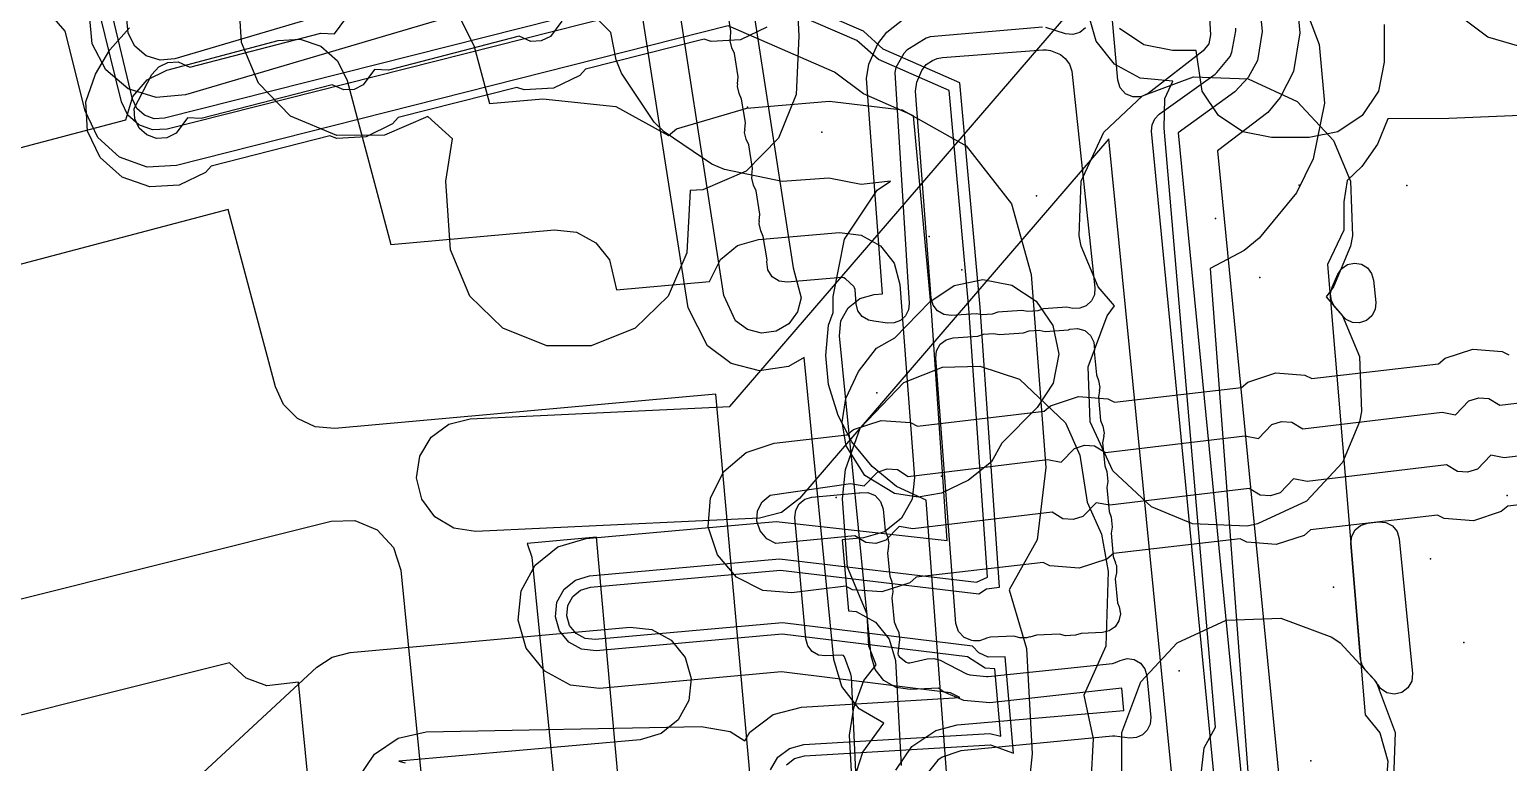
# Model space of a CAD drawing. Header units: metres. Extents: x 3158 to 3711, y 9867 to 11440.
# Drawn here: x 3210.89 to 3250.23, y 10095.36 to 10114.84 of the extents above; entities that cross this region are included whole.
import ezdxf

# ---------------------------------------------------------------- set-up
doc = ezdxf.new("R2010")
doc.units = ezdxf.units.M
for name, color, linetype in [('AI_GREENING_ALLOWED_ZONE', 4, 'Continuous'), ('AI_GREENING_EXCLUSIONS', 1, 'Continuous'), ('AI_GREENING_LAWN', 82, 'Continuous'), ('AI_GREENING_REJECTED', 6, 'Continuous')]:
    doc.layers.add(name, color=color, linetype=linetype)

msp = doc.modelspace()

# ---------------------------------------------------------------- linework, layer by layer
at = {"layer": 'AI_GREENING_ALLOWED_ZONE'}
for points in [[(3245.616, 10107.463), (3245.523, 10107.626), (3245.496, 10107.812), (3245.54, 10107.994), (3245.694, 10108.334), (3245.8, 10108.487), (3245.955, 10108.59), (3246.137, 10108.629), (3246.321, 10108.599), (3246.48, 10108.503), (3246.594, 10108.357), (3246.647, 10108.178), (3246.706, 10107.586), (3246.688, 10107.396), (3246.6, 10107.227), (3246.455, 10107.102), (3246.275, 10107.041), (3246.084, 10107.052), (3245.912, 10107.134), (3245.823, 10107.23), (3245.819, 10107.227), (3245.616, 10107.463)], [(3246.434, 10097.808), (3246.342, 10097.946), (3246.301, 10098.106), (3246.044, 10101.178), (3246.065, 10101.368), (3246.155, 10101.537), (3246.302, 10101.659), (3246.484, 10101.717), (3246.773, 10101.751), (3246.97, 10101.734), (3247.145, 10101.643), (3247.271, 10101.492), (3247.329, 10101.303), (3247.684, 10097.723), (3247.662, 10097.519), (3247.561, 10097.342), (3247.397, 10097.22), (3247.198, 10097.173), (3246.997, 10097.21), (3246.828, 10097.325), (3246.766, 10097.421), (3246.759, 10097.417), (3246.682, 10097.54), (3246.434, 10097.808)]]:
    msp.add_lwpolyline(points, close=True, dxfattribs=at)
at = {"layer": 'AI_GREENING_EXCLUSIONS'}
for points in [[(3229.542, 10119.237), (3231.201, 10108.507), (3231.419, 10107.709), (3231.321, 10107.332), (3231.086, 10107.02), (3230.75, 10106.822), (3230.364, 10106.767), (3229.986, 10106.865), (3229.674, 10107.1), (3229.359, 10107.771), (3227.786, 10117.913), (3214.753, 10114.064), (3214.365, 10114.028), (3213.992, 10114.144), (3213.693, 10114.394), (3213.511, 10114.74), (3213.476, 10115.128)], [(3243.475, 10116.911), (3243.684, 10114.788), (3243.557, 10114.02), (3243.313, 10113.564), (3242.956, 10113.182), (3241.445, 10112.09), (3249.151, 10033.52), (3249.169, 10032.405), (3249.031, 10031.389), (3248.749, 10030.414), (3248.332, 10029.494), (3247.786, 10028.643), (3247.12, 10027.876), (3246.34, 10027.207), (3245.48, 10026.663)], [(3244.461, 10117.074), (3244.683, 10114.754), (3244.513, 10113.728), (3244.163, 10113.037), (3243.832, 10112.633), (3242.497, 10111.613), (3250.146, 10033.618), (3250.161, 10032.281), (3249.994, 10031.122), (3249.664, 10030.011), (3249.179, 10028.963), (3248.548, 10027.995), (3247.779, 10027.124), (3246.882, 10026.366)], [(3232.822, 10094.887), (3233.056, 10095.629), (3233.056, 10095.629), (3233.617, 10096.402), (3233.615, 10096.403), (3232.963, 10096.78), (3232.498, 10097.372), (3232.284, 10098.094), (3231.496, 10106.123), (3231.08, 10105.878), (3230.307, 10105.769), (3229.552, 10105.964), (3228.928, 10106.434), (3228.415, 10107.441), (3226.971, 10116.629), (3215.037, 10113.105), (3214.259, 10113.034), (3213.514, 10113.266), (3212.915, 10113.766), (3212.552, 10114.456), (3212.481, 10115.234)], [(3231.023, 10095.297), (3231.24, 10095.462), (3231.505, 10095.531), (3236.452, 10095.827), (3237.069, 10095.607), (3236.847, 10098.169), (3236.388, 10098.154), (3236.141, 10098.27), (3235.976, 10098.451), (3230.919, 10099.069), (3225.938, 10098.622), (3225.667, 10098.651), (3225.427, 10098.782), (3225.256, 10098.994), (3225.179, 10099.257), (3225.208, 10099.528), (3225.339, 10099.768), (3225.551, 10099.939), (3225.813, 10100.016), (3230.867, 10100.47), (3236.146, 10099.84), (3236.349, 10099.976), (3236.698, 10100.013), (3236.178, 10107.457), (3235.64, 10113.424), (3233.595, 10114.32), (3233.072, 10114.796), (3229.587, 10116.305), (3214.48, 10112.482), (3214.206, 10112.468), (3213.949, 10112.56), (3213.746, 10112.744), (3213.629, 10112.991), (3213.051, 10115.401)], [(3231.319, 10115.378), (3231.358, 10114.662), (3231.28, 10113.117), (3230.811, 10111.952), (3229.955, 10111.075), (3228.805, 10110.576), (3228.468, 10110.56), (3228.374, 10108.905), (3227.876, 10107.754), (3226.999, 10106.899), (3225.834, 10106.429), (3224.647, 10106.429), (3223.481, 10106.899), (3222.604, 10107.754), (3222.09, 10108.986), (3221.961, 10110.805), (3222.137, 10111.93), (3221.481, 10112.531), (3220.336, 10112.036), (3219.067, 10112.019), (3219.067, 10112.019), (3217.835, 10112.534), (3216.98, 10113.411), (3216.526, 10114.495), (3216.394, 10116.666)], [(3219.643, 10094.951), (3220.068, 10095.581), (3220.698, 10096.007), (3221.442, 10096.167), (3228.761, 10096.317), (3229.53, 10096.18), (3229.917, 10095.933), (3230.05, 10096.16), (3230.672, 10096.631), (3231.427, 10096.829), (3235.636, 10097.08), (3235.394, 10097.212), (3230.898, 10097.762), (3226.055, 10097.327), (3225.279, 10097.41), (3224.594, 10097.784), (3224.104, 10098.392), (3223.884, 10099.14), (3223.967, 10099.916), (3224.341, 10100.601), (3224.948, 10101.091), (3225.697, 10101.311), (3230.751, 10101.764), (3235.299, 10101.253), (3234.882, 10107.358), (3234.41, 10112.544), (3233.074, 10113.129), (3232.307, 10113.71), (3229.476, 10114.936), (3214.799, 10111.222), (3214.018, 10111.182), (3213.281, 10111.445), (3212.702, 10111.969), (3212.368, 10112.676), (3211.837, 10114.799), (3210.784, 10116.017)], [(3230.601, 10095.159), (3230.798, 10095.496), (3231.109, 10095.732), (3231.487, 10095.83), (3236.434, 10096.126), (3236.729, 10096.058), (3236.573, 10097.85), (3236.315, 10097.862), (3235.838, 10098.165), (3230.914, 10098.767), (3225.965, 10098.323), (3225.577, 10098.365), (3225.235, 10098.552), (3224.99, 10098.855), (3224.88, 10099.23), (3224.921, 10099.618), (3225.108, 10099.96), (3225.412, 10100.205), (3225.787, 10100.315), (3230.84, 10100.768), (3236.081, 10100.15), (3236.377, 10100.282), (3235.879, 10107.434), (3235.356, 10113.221), (3233.475, 10114.045), (3232.896, 10114.545), (3229.561, 10115.989), (3214.553, 10112.192), (3214.163, 10112.172), (3213.795, 10112.303), (3213.505, 10112.565), (3213.338, 10112.919), (3212.763, 10115.258)], [(3243.986, 10067.741), (3239.605, 10111.932), (3231.374, 10102.373), (3230.895, 10102.004), (3230.308, 10101.854), (3222.755, 10101.494), (3222.176, 10101.581), (3221.675, 10101.882), (3221.327, 10102.353), (3221.185, 10102.921), (3221.272, 10103.5), (3221.574, 10104.001), (3222.044, 10104.349), (3222.612, 10104.49), (3229.521, 10104.819), (3239.227, 10116.091)], [(3221.86, 10116.138), (3222.721, 10114.387), (3223.124, 10112.874), (3224.547, 10113.001), (3226.486, 10112.792), (3227.89, 10112.025), (3228.102, 10112.196), (3229.973, 10112.746), (3232.169, 10112.937), (3234.106, 10112.703), (3235.806, 10111.745), (3237.01, 10110.21), (3237.535, 10108.331), (3237.926, 10103.199), (3237.697, 10101.278), (3236.953, 10099.942), (3237.411, 10098.383), (3237.566, 10095.59), (3237.358, 10093.65)], [(3244.713, 10115.733), (3245.197, 10114.445), (3245.336, 10112.885), (3245.038, 10111.404), (3244.596, 10110.499), (3243.6, 10109.291), (3243.203, 10108.967), (3242.297, 10108.49), (3243.949, 10086.472), (3244.215, 10085.467), (3245.387, 10085.104), (3245.822, 10084.87), (3246.46, 10084.344), (3254.767, 10084.687)], [(3263.123, 10114.956), (3262.877, 10114.677), (3261.666, 10113.746), (3261.334, 10113.579), (3259.823, 10113.167), (3259.439, 10113.141), (3258.711, 10113.236), (3258.209, 10112.987), (3256.651, 10112.884), (3253.355, 10113.314), (3251.655, 10113.951), (3251.423, 10114.198), (3251.234, 10114.189), (3249.684, 10114.641), (3248.294, 10115.688)], [(3225.049, 10115.064), (3224.746, 10114.655), (3224.5, 10114.536), (3224.228, 10114.521), (3223.916, 10114.659), (3220.438, 10113.76), (3220.07, 10113.778), (3219.767, 10113.368), (3219.521, 10113.249), (3219.248, 10113.234), (3218.937, 10113.372), (3215.458, 10112.473), (3215.091, 10112.491), (3214.788, 10112.081), (3214.542, 10111.963), (3214.269, 10111.947), (3214.011, 10112.037), (3213.808, 10112.219), (3213.689, 10112.465), (3213.674, 10112.738), (3214.144, 10113.642), (3214.326, 10113.845), (3214.572, 10113.964), (3214.845, 10113.979), (3215.157, 10113.841), (3218.635, 10114.74), (3219.002, 10114.722), (3219.305, 10115.132)], [(3235.998, 10085.517), (3234.741, 10102.33), (3233.954, 10102.692), (3233.307, 10103.225), (3232.767, 10103.879), (3232.399, 10104.582), (3232.147, 10105.401), (3232.073, 10106.173), (3232.147, 10106.985), (3232.268, 10107.314), (3232.268, 10107.74), (3232.572, 10109.271), (3233.44, 10110.568), (3233.798, 10110.808), (3233.015, 10110.717), (3232.151, 10110.885), (3230.913, 10110.798), (3229.38, 10111.116), (3229.038, 10111.261), (3227.771, 10112.116), (3227.508, 10112.379), (3226.64, 10113.682), (3226.493, 10114.038), (3226.353, 10114.758), (3225.958, 10115.156)], [(3233.933, 10095.15), (3234.358, 10095.777), (3234.996, 10096.203), (3235.568, 10096.357), (3240.001, 10096.738), (3239.949, 10097.328), (3236.44, 10096.945), (3235.749, 10097), (3235.203, 10097.231), (3235.073, 10097.329), (3234.317, 10097.292), (3233.944, 10097.347), (3233.619, 10097.535), (3233.386, 10097.831), (3233.279, 10098.192), (3232.435, 10106.701), (3232.475, 10107.096), (3232.666, 10107.445), (3232.977, 10107.691), (3233.36, 10107.798), (3233.578, 10107.813), (3233.151, 10113.536), (3233.217, 10113.921), (3233.453, 10114.456), (3233.694, 10114.767), (3234.155, 10115.129)], [(3248.618, 10024.84), (3246.854, 10044.789), (3246.433, 10045.439), (3246.206, 10046.445), (3246.29, 10047.221), (3246.591, 10047.77), (3244.61, 10070.398), (3244.192, 10071.05), (3243.969, 10072.058), (3244.057, 10072.833), (3244.36, 10073.381), (3242.689, 10093.314), (3242.271, 10093.966), (3242.048, 10094.974), (3242.136, 10095.749), (3242.439, 10096.297), (3241.072, 10112.222), (3241.096, 10113.002), (3241.305, 10113.467), (3240.44, 10113.545), (3239.756, 10113.92), (3239.268, 10114.529), (3239.05, 10115.278)], [(3230.508, 10114.903), (3229.805, 10114.564), (3229.026, 10114.52), (3228.834, 10114.587), (3225.679, 10113.784), (3225.528, 10113.616), (3224.826, 10113.277), (3224.046, 10113.233), (3223.855, 10113.3), (3220.699, 10112.498), (3220.549, 10112.33), (3219.846, 10111.991), (3219.067, 10111.947), (3218.876, 10112.014), (3215.72, 10111.211), (3215.57, 10111.043), (3214.867, 10110.704), (3214.088, 10110.66), (3213.351, 10110.917), (3212.769, 10111.437), (3212.43, 10112.14), (3212.386, 10112.919), (3212.644, 10113.656), (3213.024, 10114.302), (3213.544, 10114.884)], [(3246.93, 10114.97), (3246.93, 10113.97), (3246.778, 10113.205), (3246.344, 10112.556), (3245.695, 10112.122), (3244.93, 10111.97), (3243.93, 10111.97), (3243.165, 10112.122), (3242.516, 10112.556), (3242.082, 10113.205), (3241.93, 10114.28), (3241.3, 10114.28), (3240.535, 10114.432), (3239.886, 10114.866)], [(3197.06, 10108.113), (3213.448, 10112.437), (3213.633, 10113.062), (3214.019, 10113.501), (3214.544, 10113.759), (3217.503, 10114.548), (3218.087, 10114.586), (3218.641, 10114.397), (3219.081, 10114.011), (3219.339, 10113.485), (3220.501, 10109.127), (3224.858, 10109.514), (3225.44, 10109.452), (3225.953, 10109.171), (3226.321, 10108.715), (3226.506, 10107.919), (3228.981, 10108.141), (3229.269, 10108.727), (3229.725, 10109.095), (3230.286, 10109.26), (3232.435, 10109.447), (3233.016, 10109.377), (3233.526, 10109.09), (3233.887, 10108.629), (3234.045, 10108.065), (3234.436, 10102.933), (3234.367, 10102.357), (3234.085, 10101.85), (3233.631, 10101.488), (3233.074, 10101.325), (3232.509, 10101.274), (3232.678, 10099.389), (3232.879, 10099.368), (3233.393, 10099.087), (3233.76, 10098.632), (3233.925, 10098.07), (3234.08, 10095.277)], [(3256.468, 10112.802), (3248.652, 10112.472), (3247.027, 10112.47), (3246.748, 10111.789), (3246.332, 10111.196), (3245.943, 10110.83), (3245.85, 10110.262), (3245.851, 10109.51), (3245.422, 10108.593), (3246.425, 10096.627), (3246.813, 10096.141), (3247.028, 10095.391), (3246.949, 10094.337), (3246.671, 10093.703), (3248.346, 10073.711), (3248.734, 10073.225), (3248.949, 10072.475), (3248.87, 10071.421), (3248.592, 10070.787), (3250.575, 10048.119)], [(3234.46, 10028.867), (3229.462, 10085.993), (3229.526, 10086.574), (3229.806, 10087.086), (3230.262, 10087.453), (3230.725, 10087.589), (3229.149, 10105.145), (3219.012, 10104.235), (3218.492, 10104.28), (3218.018, 10104.5), (3217.649, 10104.869), (3217.429, 10105.343), (3216.173, 10110.053), (3199.278, 10105.595)], [(3253.59, 10102.564), (3250.215, 10102.171), (3250.044, 10102.024), (3249.302, 10101.782), (3248.524, 10101.842), (3248.343, 10101.933), (3244.969, 10101.54), (3244.798, 10101.394), (3244.056, 10101.151), (3243.278, 10101.211), (3243.097, 10101.303), (3239.723, 10100.91), (3239.552, 10100.763), (3238.81, 10100.521), (3238.032, 10100.581), (3237.851, 10100.672), (3234.476, 10100.279), (3234.305, 10100.133), (3233.563, 10099.89), (3232.785, 10099.95), (3232.604, 10100.042), (3231.172, 10099.87), (3230.394, 10099.93), (3229.698, 10100.283), (3229.19, 10100.875), (3228.947, 10101.617), (3229.007, 10102.395), (3229.36, 10103.091), (3229.953, 10103.599), (3230.695, 10103.841), (3232.636, 10104.062), (3232.807, 10104.209), (3233.549, 10104.451), (3234.327, 10104.391), (3234.508, 10104.3), (3237.883, 10104.693), (3238.054, 10104.839), (3238.795, 10105.082), (3239.574, 10105.022), (3239.755, 10104.93), (3243.129, 10105.323), (3243.3, 10105.47), (3244.042, 10105.712), (3244.82, 10105.652), (3245.001, 10105.561), (3248.375, 10105.954), (3248.546, 10106.1), (3249.288, 10106.343), (3250.066, 10106.283), (3250.247, 10106.191)], [(3232.82, 10093.996), (3232.704, 10096.086), (3232.821, 10096.813), (3233.082, 10097.537), (3233.41, 10097.951), (3233.22, 10098.446), (3233.177, 10099.301), (3232.649, 10100.547), (3232.52, 10102.365), (3232.601, 10103.141), (3232.989, 10104.239), (3234.15, 10105.46), (3235.18, 10105.868), (3236.174, 10105.894), (3237.224, 10105.542), (3238.448, 10104.384), (3238.833, 10103.528), (3239.023, 10102.277), (3239.404, 10101.427), (3239.587, 10100.437), (3239.521, 10098.446), (3238.934, 10097.142), (3239.186, 10095.988), (3239.126, 10094.829)], [(3253.831, 10103.902), (3250.123, 10103.457), (3249.762, 10103.523), (3249.407, 10103.157), (3249.147, 10103.072), (3248.875, 10103.093), (3248.584, 10103.272), (3244.877, 10102.826), (3244.515, 10102.892), (3244.161, 10102.527), (3243.901, 10102.442), (3243.629, 10102.463), (3243.338, 10102.641), (3239.631, 10102.196), (3239.269, 10102.262), (3238.914, 10101.896), (3238.655, 10101.812), (3238.382, 10101.832), (3238.092, 10102.011), (3234.384, 10101.565), (3234.023, 10101.632), (3233.668, 10101.266), (3233.408, 10101.181), (3233.136, 10101.202), (3232.846, 10101.38), (3230.744, 10101.181), (3230.501, 10101.305), (3230.323, 10101.512), (3230.238, 10101.772), (3230.259, 10102.044), (3230.383, 10102.288), (3230.59, 10102.466), (3232.728, 10102.776), (3233.09, 10102.71), (3233.445, 10103.076), (3233.704, 10103.161), (3233.977, 10103.14), (3234.267, 10102.961), (3237.974, 10103.407), (3238.336, 10103.341), (3238.691, 10103.706), (3238.951, 10103.791), (3239.223, 10103.77), (3239.513, 10103.592), (3243.221, 10104.037), (3243.582, 10103.971), (3243.937, 10104.337), (3244.197, 10104.421), (3244.469, 10104.401), (3244.76, 10104.222), (3248.467, 10104.668), (3248.829, 10104.601), (3249.184, 10104.967), (3249.443, 10105.052), (3249.716, 10105.031), (3250.006, 10104.853), (3253.713, 10105.298)], [(3201.452, 10097.404), (3218.909, 10101.771), (3219.547, 10101.791), (3220.136, 10101.542), (3220.568, 10101.072), (3220.765, 10100.464), (3222.193, 10086.074)], [(3227.064, 10089.225), (3225.976, 10101.346), (3224.128, 10101.18), (3224.248, 10100.81), (3225.676, 10086.42)], [(3239.949, 10094.962), (3239.949, 10096.15), (3240.457, 10097.504), (3241.417, 10098.536), (3242.722, 10099.138), (3244.18, 10099.193), (3245.535, 10098.685), (3245.756, 10098.536), (3246.716, 10097.504), (3247.224, 10096.15), (3247.169, 10094.691)], [(3213.32, 10093.06), (3218.531, 10097.889), (3218.941, 10098.159), (3219.417, 10098.283), (3226.864, 10098.95), (3227.446, 10098.887), (3227.959, 10098.607), (3228.327, 10098.151), (3228.492, 10097.589), (3228.429, 10097.007), (3228.149, 10096.494), (3227.693, 10096.126), (3227.131, 10095.962), (3220.716, 10095.387), (3220.88, 10095.344)], [(3218.685, 10091.05), (3218.046, 10097.492), (3217.2, 10097.398), (3216.649, 10097.595), (3216.208, 10098.003), (3200.746, 10094.135)]]:
    msp.add_lwpolyline(points, dxfattribs=at)
for points in [[(3238.811, 10109.352), (3238.865, 10110.81), (3239.468, 10112.115), (3240.5, 10113.075), (3241.854, 10113.583), (3243.313, 10113.528), (3244.617, 10112.925), (3245.577, 10111.894), (3246.03, 10110.81), (3246.085, 10109.352), (3246.03, 10109.081), (3245.577, 10107.997), (3245.385, 10107.733), (3245.819, 10107.227), (3246.272, 10106.144), (3246.327, 10104.685), (3246.272, 10104.414), (3245.819, 10103.331), (3244.859, 10102.299), (3243.554, 10101.696), (3243.283, 10101.641), (3241.825, 10101.696), (3240.741, 10102.149), (3239.71, 10103.109), (3239.107, 10104.414), (3239.052, 10105.872), (3239.56, 10107.227), (3239.752, 10107.491), (3239.319, 10107.997), (3238.865, 10109.081), (3238.811, 10109.352)], [(3233.108, 10102.989), (3232.617, 10103.776), (3232.512, 10104.399), (3232.609, 10105.028), (3232.944, 10105.751), (3233.421, 10106.369), (3233.907, 10106.647), (3234.844, 10107.597), (3235.49, 10108.035), (3236.254, 10108.193), (3237.021, 10108.046), (3237.672, 10107.617), (3238.11, 10106.971), (3238.268, 10106.207), (3238.121, 10105.44), (3237.692, 10104.789), (3236.758, 10103.842), (3236.481, 10103.345), (3235.869, 10102.861), (3235.149, 10102.517), (3234.526, 10102.413), (3233.898, 10102.51), (3233.108, 10102.989)], [(3233.108, 10102.989), (3232.617, 10103.776), (3232.512, 10104.399), (3232.609, 10105.028), (3232.944, 10105.751), (3233.421, 10106.369), (3233.907, 10106.647), (3234.844, 10107.597), (3235.49, 10108.035), (3236.254, 10108.193), (3237.021, 10108.046), (3237.672, 10107.617), (3238.11, 10106.971), (3238.268, 10106.207), (3238.121, 10105.44), (3237.692, 10104.789), (3236.758, 10103.842), (3236.481, 10103.345), (3235.869, 10102.861), (3235.149, 10102.517), (3234.526, 10102.413), (3233.898, 10102.51), (3233.108, 10102.989)]]:
    msp.add_lwpolyline(points, close=True, dxfattribs=at)
at = {"layer": 'AI_GREENING_LAWN'}
for points in [[(3242.193, 10116.669), (3242.309, 10114.7), (3242.265, 10114.464), (3242.115, 10114.275), (3240.647, 10113.141), (3240.455, 10113.05), (3240.243, 10113.047), (3240.048, 10113.132), (3239.906, 10113.29), (3239.843, 10113.493), (3239.561, 10116.676)], [(3237.834, 10114.901), (3234.852, 10114.649), (3234.742, 10114.613), (3234.231, 10114.294), (3234.147, 10114.206), (3233.936, 10113.832), (3233.905, 10113.697), (3234.289, 10107.561), (3234.269, 10107.386), (3234.189, 10107.228), (3234.058, 10107.108), (3233.895, 10107.041), (3233.718, 10107.035), (3233.35, 10107.089), (3233.35, 10107.09), (3233.206, 10107.113), (3233.043, 10107.211), (3232.929, 10107.363), (3232.879, 10107.547), (3232.852, 10107.928), (3232.84, 10107.97), (3232.815, 10108.006), (3232.594, 10108.215), (3232.552, 10108.241), (3232.503, 10108.247), (3231.046, 10108.122), (3230.832, 10108.15), (3230.649, 10108.267), (3230.533, 10108.449), (3230.505, 10108.664), (3230.51, 10108.714), (3230.41, 10109.337), (3230.341, 10109.488), (3230.297, 10109.672), (3230.308, 10109.748), (3230.301, 10109.749), (3230.318, 10109.931), (3230.218, 10110.554), (3230.149, 10110.705), (3230.104, 10110.889), (3230.115, 10110.965), (3230.109, 10110.966), (3230.125, 10111.148), (3230.025, 10111.771), (3229.957, 10111.921), (3229.912, 10112.106), (3229.923, 10112.182), (3229.917, 10112.183), (3229.933, 10112.365), (3229.833, 10112.988), (3229.765, 10113.138), (3229.72, 10113.323), (3229.731, 10113.399), (3229.725, 10113.4), (3229.741, 10113.582), (3229.642, 10114.205), (3229.573, 10114.355), (3229.528, 10114.54), (3229.539, 10114.616), (3229.533, 10114.617), (3229.549, 10114.799), (3229.45, 10115.422)], [(3238.981, 10114.887), (3238.829, 10114.764), (3238.642, 10114.709), (3238.447, 10114.729), (3237.928, 10114.891)], [(3242.885, 10026.504), (3244.609, 10027.026), (3244.661, 10027.049), (3245.95, 10027.792), (3246.004, 10027.833), (3247.253, 10029.106), (3247.295, 10029.164), (3248.107, 10030.706), (3248.13, 10030.773), (3248.467, 10032.456), (3248.47, 10032.529), (3240.737, 10112.137), (3240.751, 10112.31), (3240.822, 10112.468), (3240.944, 10112.592), (3242.428, 10113.655), (3242.475, 10113.699), (3242.826, 10114.126), (3242.879, 10114.24), (3242.978, 10114.807), (3242.98, 10114.876)], [(3232.87, 10095.106), (3232.758, 10097.624), (3232.742, 10097.701), (3232.567, 10098.163), (3232.542, 10098.202), (3232.496, 10098.209), (3232.065, 10098.187), (3231.876, 10098.213), (3231.711, 10098.308), (3231.593, 10098.458), (3231.54, 10098.641), (3231.251, 10101.865), (3231.272, 10102.059), (3231.365, 10102.23), (3231.517, 10102.352), (3231.704, 10102.407), (3232.956, 10102.521), (3232.975, 10102.526), (3233.188, 10102.533), (3233.385, 10102.45), (3233.53, 10102.294), (3233.53, 10102.294), (3233.596, 10102.091), (3233.653, 10101.52), (3233.713, 10101.366), (3233.747, 10101.179), (3233.732, 10101.104), (3233.738, 10101.103), (3233.711, 10100.923), (3233.774, 10100.308), (3233.832, 10100.159), (3233.858, 10099.892), (3233.831, 10099.734), (3233.894, 10099.096), (3233.947, 10098.959), (3234.019, 10098.812), (3234.033, 10098.627), (3233.992, 10098.244), (3233.994, 10098.205), (3234.021, 10098.176), (3234.212, 10098.026), (3234.259, 10098.004), (3234.311, 10098.004), (3234.771, 10098.113), (3234.944, 10098.122), (3235.111, 10098.072), (3235.819, 10097.714), (3235.906, 10097.689), (3236.345, 10097.644), (3236.396, 10097.644), (3239.697, 10097.988), (3239.776, 10098.01), (3239.905, 10098.07), (3240.09, 10098.116), (3240.278, 10098.09), (3240.443, 10097.995), (3240.561, 10097.846), (3240.614, 10097.663), (3240.717, 10096.549), (3240.701, 10096.372), (3240.625, 10096.212), (3240.497, 10096.088), (3240.334, 10096.017), (3240.157, 10096.007), (3239.759, 10096.057), (3239.704, 10096.058), (3235.664, 10095.663), (3235.609, 10095.651), (3235.166, 10095.501), (3235.053, 10095.422), (3234.549, 10094.791)]]:
    msp.add_lwpolyline(points, dxfattribs=at)
for points in [[(3238.832, 10107.43), (3238.648, 10107.428), (3238.483, 10107.457), (3237.867, 10107.413), (3237.716, 10107.359), (3237.449, 10107.34), (3237.291, 10107.372), (3236.652, 10107.327), (3236.501, 10107.273), (3236.234, 10107.254), (3236.076, 10107.286), (3235.409, 10107.239), (3235.216, 10107.263), (3235.047, 10107.359), (3234.927, 10107.513), (3234.875, 10107.7), (3234.456, 10113.202), (3234.495, 10113.438), (3234.629, 10113.748), (3234.743, 10113.912), (3234.911, 10114.018), (3235.038, 10114.066), (3235.177, 10114.097), (3237.849, 10114.301), (3237.947, 10114.298), (3238.051, 10114.286), (3238.313, 10114.172), (3238.438, 10114.067), (3238.558, 10113.919), (3238.614, 10113.737), (3239.232, 10107.974), (3239.218, 10107.79), (3239.138, 10107.624), (3239.003, 10107.499), (3238.832, 10107.43)], [(3238.963, 10106.837), (3239.117, 10106.706), (3239.207, 10106.525), (3239.217, 10106.322), (3239.211, 10106.278), (3239.27, 10105.663), (3239.329, 10105.509), (3239.362, 10105.322), (3239.346, 10105.247), (3239.352, 10105.246), (3239.324, 10105.066), (3239.383, 10104.451), (3239.442, 10104.296), (3239.475, 10104.109), (3239.459, 10104.034), (3239.465, 10104.033), (3239.437, 10103.853), (3239.496, 10103.238), (3239.553, 10103.088), (3239.578, 10102.821), (3239.549, 10102.663), (3239.609, 10102.025), (3239.666, 10101.875), (3239.691, 10101.608), (3239.662, 10101.451), (3239.718, 10100.836), (3239.779, 10100.663), (3239.773, 10100.661), (3239.802, 10100.59), (3239.805, 10100.401), (3239.775, 10100.237), (3239.835, 10099.6), (3239.876, 10099.49), (3239.909, 10099.305), (3239.871, 10099.121), (3239.768, 10098.964), (3239.614, 10098.856), (3239.431, 10098.813), (3238.868, 10098.789), (3238.715, 10098.739), (3238.447, 10098.727), (3238.291, 10098.764), (3237.674, 10098.738), (3237.499, 10098.686), (3237.497, 10098.692), (3237.425, 10098.667), (3237.235, 10098.674), (3237.074, 10098.711), (3236.451, 10098.685), (3236.346, 10098.657), (3236.314, 10098.64), (3236.164, 10098.59), (3236.005, 10098.588), (3235.956, 10098.596), (3235.75, 10098.677), (3235.599, 10098.84), (3235.534, 10099.052), (3234.996, 10106.107), (3235.02, 10106.302), (3235.116, 10106.472), (3235.271, 10106.592), (3235.46, 10106.644), (3236.118, 10106.691), (3236.27, 10106.744), (3236.537, 10106.763), (3236.694, 10106.731), (3237.333, 10106.776), (3237.485, 10106.83), (3237.752, 10106.849), (3237.909, 10106.817), (3238.525, 10106.859), (3238.568, 10106.873), (3238.769, 10106.896), (3238.963, 10106.837)]]:
    msp.add_lwpolyline(points, close=True, dxfattribs=at)
at = {"layer": 'AI_GREENING_REJECTED'}
for p in [(3229.99, 10112.78), (3231.97, 10112.11), (3237.68, 10110.42), (3244.67, 10110.7), (3247.53, 10110.69), (3242.44, 10109.82), (3234.82, 10109.34), (3235.69, 10108.45), (3243.62, 10108.25), (3233.43, 10105.18), (3235.15, 10102.97), (3232.35, 10102.4), (3250.2, 10102.45), (3248.16, 10100.77), (3245.58, 10100.02), (3249.05, 10098.55), (3241.47, 10097.79), (3244.98, 10095.4)]:
    msp.add_point(p, dxfattribs=at)

doc.saveas('drawing.dxf')
